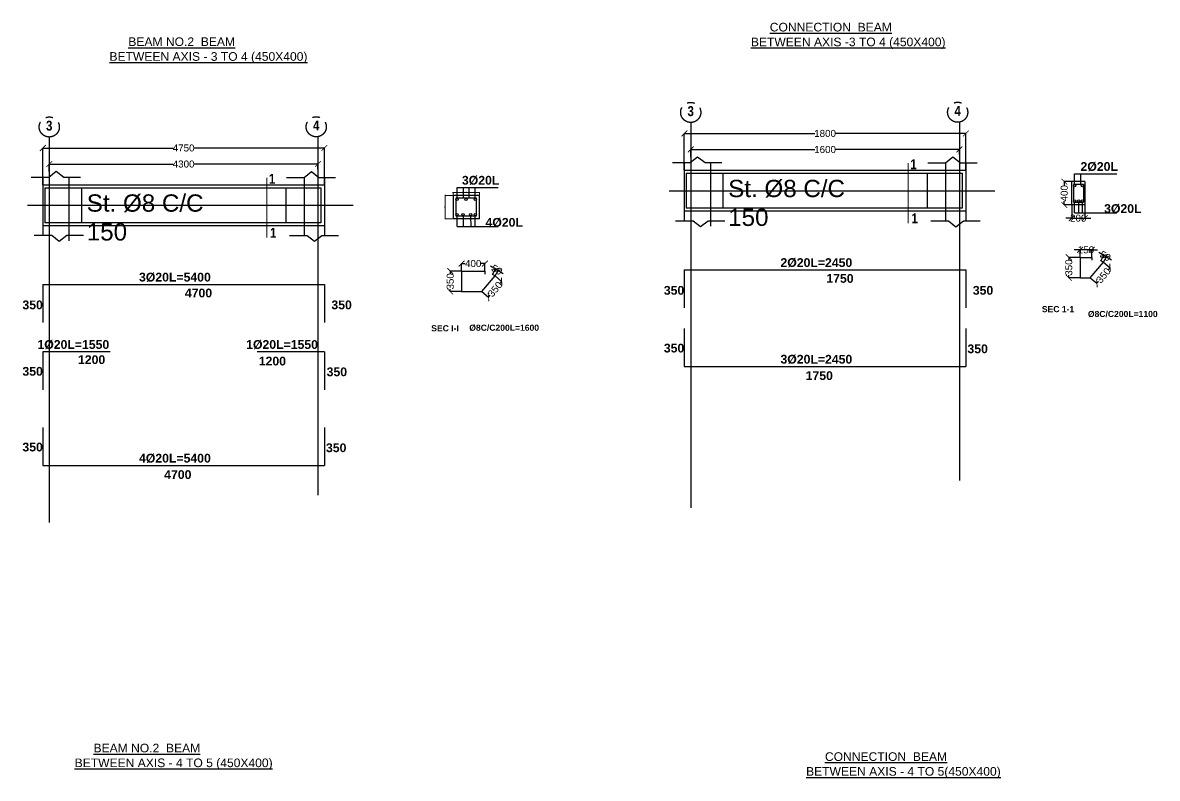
# Model space of a CAD drawing. Header units: inches. Extents: x -291016 to -124071, y 25078 to 137196.
# Drawn here: x -168830 to -149405, y 93998 to 106935 of the extents above; entities that cross this region are included whole.
import ezdxf

# ---------------------------------------------------------------- set-up
doc = ezdxf.new("R2010")
doc.units = ezdxf.units.IN
doc.header["$MEASUREMENT"] = 0
doc.linetypes.add('CENTER', pattern=[2, 1.25, -0.25, 0.25, -0.25])
doc.linetypes.add('CENTER2', pattern=[28.575, 19.05, -3.175, 3.175, -3.175])
doc.layers.add('AXIS', color=8, linetype='CENTER')
doc.layers.add('TEX', color=4, linetype='Continuous')
for name, color, linetype, lineweight in [('bar', 2, 'Continuous', 60), ('texts', 3, 'Continuous', 15), ('wal', 7, 'Continuous', 50)]:
    doc.layers.add(name, color=color, linetype=linetype, lineweight=lineweight)
doc.styles.add('50', font='arial.ttf', dxfattribs={"height": 150})
doc.styles.add('G', font='arial.ttf')
doc.styles.add('SIMPLEX', font='arial.ttf', dxfattribs={"height": 120})
doc.styles.add('Swiss Outline Bold Condensed', font='swisscbo.ttf')
doc.dimstyles.new('25SC', dxfattribs={"dimtxt": 20, "dimasz": 100, "dimexe": 0, "dimexo": 0, "dimgap": 0, "dimtad": 0, "dimdec": 0, "dimzin": 0, "dimdsep": 46, "dimtxsty": 'SIMPLEX', "dimblk": 'ARCHTICK', "dimcen": 0, "dimclrd": 1, "dimclre": 1, "dimclrt": 6, "dimadec": 0, "dimazin": 0, "dimtfac": 1, "dimtdec": 0, "dimtix": 1, "dimtmove": 2, "dimatfit": 3, "dimldrblk": 'ARCHTICK', "dimfxl": 50, "dimtolj": 1, "dimtzin": 0, "dimarcsym": 0})
doc.dimstyles.new('50PEA1', dxfattribs={"dimscale": 0, "dimtxt": 12.5, "dimasz": 5, "dimexe": 5, "dimexo": 10, "dimgap": 5, "dimtad": 1, "dimdec": 0, "dimdsep": 46, "dimtxsty": 'Standard', "dimblk1": 'ARCHTICK', "dimblk2": 'ARCHTICK', "dimsah": 1, "dimcen": 2.5, "dimdle": 10, "dimclrd": 8, "dimclre": 8, "dimclrt": 7, "dimadec": 0, "dimazin": 0, "dimtfac": 1, "dimtdec": 0, "dimtix": 1, "dimtmove": 2, "dimatfit": 3, "dimldrblk": 'ARCHTICK', "dimfxl": 1, "dimtolj": 1, "dimtzin": 0, "dimlwd": 13, "dimlwe": 13, "dimarcsym": 0})

# ---------------------------------------------------------------- blocks, each defined once
blk = doc.blocks.new('_ArchTick')
at = {"color": 0, "const_width": 0.15}
blk.add_lwpolyline([(-0.5, -0.5), (0.5, 0.5)], dxfattribs=at)
blk = doc.blocks.new('*D91')
at = {"color": 1, "lineweight": -2, "transparency": 16777216}
for p, q in [((-168375, 104386), (-168375, 104515)), ((-168375, 104515), (-166256, 104515)), ((-163775, 104515), (-165893, 104515)), ((-163775, 104430), (-163775, 104515))]:
    blk.add_line(p, q, dxfattribs=at)
at = {"layer": 'Defpoints', "color": 0, "transparency": 16777216}
for p in [(-163775, 104515), (-168375, 104386), (-163775, 104430)]:
    blk.add_point(p, dxfattribs=at)
at = {"color": 1, "lineweight": -2, "transparency": 16777216, "xscale": 100, "yscale": 100, "zscale": 100, "rotation": 180}
blk.add_blockref('_ArchTick', (-168375, 104515), dxfattribs=at)
at = {"color": 1, "lineweight": -2, "transparency": 16777216, "xscale": 100, "yscale": 100, "zscale": 100}
blk.add_blockref('_ArchTick', (-163775, 104515), dxfattribs=at)
at = {"color": 6, "transparency": 16777216, "insert": (-166075, 104515), "char_height": 120, "attachment_point": 5, "style": 'SIMPLEX'}
blk.add_mtext('\\A1;4300', dxfattribs=at)
blk = doc.blocks.new('*D92')
at = {"color": 1, "lineweight": -2, "transparency": 16777216}
for p, q in [((-168485, 104160), (-168485, 104790)), ((-168485, 104790), (-166256, 104790)), ((-163665, 104790), (-165894, 104790)), ((-163665, 104160), (-163665, 104790))]:
    blk.add_line(p, q, dxfattribs=at)
at = {"layer": 'Defpoints', "color": 0, "transparency": 16777216}
for p in [(-163665, 104790), (-168485, 104160), (-163665, 104160)]:
    blk.add_point(p, dxfattribs=at)
at = {"color": 1, "lineweight": -2, "transparency": 16777216, "xscale": 100, "yscale": 100, "zscale": 100, "rotation": 180}
blk.add_blockref('_ArchTick', (-168485, 104790), dxfattribs=at)
at = {"color": 1, "lineweight": -2, "transparency": 16777216, "xscale": 100, "yscale": 100, "zscale": 100}
blk.add_blockref('_ArchTick', (-163665, 104790), dxfattribs=at)
at = {"color": 6, "transparency": 16777216, "insert": (-166075, 104790), "char_height": 120, "attachment_point": 5, "style": 'SIMPLEX'}
blk.add_mtext('\\A1;4750', dxfattribs=at)
blk = doc.blocks.new('*D197')
at = {"color": 8, "lineweight": 13, "transparency": 16777216}
for p, q in [((-161472, 103979), (-161602, 103979)), ((-161597, 103989), (-161597, 103569)), ((-161472, 103579), (-161602, 103579))]:
    blk.add_line(p, q, dxfattribs=at)
at = {"layer": 'Defpoints', "color": 0, "transparency": 16777216}
for p in [(-161462, 103979), (-161597, 103579), (-161462, 103579)]:
    blk.add_point(p, dxfattribs=at)
at = {"color": 8, "lineweight": 13, "transparency": 16777216, "xscale": 5, "yscale": 5, "zscale": 5}
for p, rotation in [((-161597, 103979), 90), ((-161597, 103579), 270)]:
    blk.add_blockref('_ArchTick', p, dxfattribs=dict(at, rotation=rotation))
at = {"color": 7, "transparency": 16777216, "insert": (-161608, 103779), "char_height": 12.5, "attachment_point": 5, "rotation": 90}
blk.add_mtext('\\A1;400', dxfattribs=at)
blk = doc.blocks.new('*D198')
at = {"color": 8, "lineweight": 13, "transparency": 16777216}
for p, q in [((-161472, 104028), (-161002, 104028)), ((-161462, 103989), (-161462, 104033)), ((-161012, 103989), (-161012, 104033))]:
    blk.add_line(p, q, dxfattribs=at)
at = {"layer": 'Defpoints', "color": 0, "transparency": 16777216}
for p in [(-161462, 103979), (-161012, 104028), (-161012, 103979)]:
    blk.add_point(p, dxfattribs=at)
at = {"color": 8, "lineweight": 13, "transparency": 16777216, "xscale": 5, "yscale": 5, "zscale": 5, "rotation": 180}
blk.add_blockref('_ArchTick', (-161462, 104028), dxfattribs=at)
at = {"color": 8, "lineweight": 13, "transparency": 16777216, "xscale": 5, "yscale": 5, "zscale": 5}
blk.add_blockref('_ArchTick', (-161012, 104028), dxfattribs=at)
at = {"color": 7, "transparency": 16777216, "insert": (-161237, 104039), "char_height": 12.5, "attachment_point": 5}
blk.add_mtext('\\A1;450', dxfattribs=at)
blk = doc.blocks.new('*D199')
at = {"color": 1, "lineweight": -2, "transparency": 16777216}
for p, q in [((-160743, 102600), (-160630, 102505)), ((-160630, 102505), (-160657, 102473)), ((-160967, 102332), (-160855, 102238)), ((-160855, 102238), (-160827, 102270))]:
    blk.add_line(p, q, dxfattribs=at)
at = {"layer": 'Defpoints', "color": 0, "transparency": 16777216}
for p in [(-160743, 102600), (-160630, 102505), (-160967, 102332)]:
    blk.add_point(p, dxfattribs=at)
at = {"color": 1, "lineweight": -2, "transparency": 16777216, "xscale": 100, "yscale": 100, "zscale": 100}
for p, rotation in [((-160630, 102505), 49.99567424151289), ((-160855, 102238), 229.9956742415129)]:
    blk.add_blockref('_ArchTick', p, dxfattribs=dict(at, rotation=rotation))
at = {"color": 6, "transparency": 16777216, "insert": (-160742, 102372), "char_height": 120, "attachment_point": 5, "rotation": 49.9957, "style": 'SIMPLEX'}
blk.add_mtext('\\A1;350', dxfattribs=at)
blk = doc.blocks.new('*D200')
at = {"color": 1, "lineweight": -2, "transparency": 16777216}
for p, q in [((-160733, 102717), (-160820, 102767)), ((-160786, 102625), (-160733, 102717)), ((-160743, 102600), (-160690, 102692)), ((-160690, 102692), (-160733, 102717)), ((-160690, 102692), (-160603, 102642))]:
    blk.add_line(p, q, dxfattribs=at)
at = {"layer": 'Defpoints', "color": 0, "transparency": 16777216}
for p in [(-160786, 102625), (-160743, 102600), (-160733, 102717)]:
    blk.add_point(p, dxfattribs=at)
at = {"color": 1, "lineweight": -2, "transparency": 16777216, "xscale": 100, "yscale": 100, "zscale": 100}
for p, rotation in [((-160733, 102717), 329.9862666535626), ((-160690, 102692), 149.9862666535626)]:
    blk.add_blockref('_ArchTick', p, dxfattribs=dict(at, rotation=rotation))
at = {"color": 6, "transparency": 16777216, "insert": (-160712, 102704), "char_height": 120, "attachment_point": 5, "rotation": 329.9863, "style": 'SIMPLEX'}
blk.add_mtext('\\A1;50', dxfattribs=at)
blk = doc.blocks.new('*D201')
at = {"color": 1, "lineweight": -2, "transparency": 16777216}
for p, q in [((-161317, 102682), (-161317, 102811)), ((-161317, 102811), (-161252, 102811)), ((-160917, 102811), (-160983, 102811)), ((-160917, 102682), (-160917, 102811))]:
    blk.add_line(p, q, dxfattribs=at)
at = {"layer": 'Defpoints', "color": 0, "transparency": 16777216}
for p in [(-161317, 102811), (-161317, 102682), (-160917, 102682)]:
    blk.add_point(p, dxfattribs=at)
at = {"color": 1, "lineweight": -2, "transparency": 16777216, "xscale": 100, "yscale": 100, "zscale": 100, "rotation": 180}
blk.add_blockref('_ArchTick', (-161317, 102811), dxfattribs=at)
at = {"color": 1, "lineweight": -2, "transparency": 16777216, "xscale": 100, "yscale": 100, "zscale": 100}
blk.add_blockref('_ArchTick', (-160917, 102811), dxfattribs=at)
at = {"color": 6, "transparency": 16777216, "insert": (-161117, 102811), "char_height": 120, "attachment_point": 5, "style": 'SIMPLEX'}
blk.add_mtext('\\A1;400', dxfattribs=at)
blk = doc.blocks.new('*D93')
at = {"color": 1, "lineweight": -2, "transparency": 16777216}
for p, q in [((-161317, 102682), (-161510, 102682)), ((-161510, 102682), (-161510, 102640)), ((-161510, 102332), (-161510, 102375)), ((-161317, 102332), (-161510, 102332))]:
    blk.add_line(p, q, dxfattribs=at)
at = {"layer": 'Defpoints', "color": 0, "transparency": 16777216}
for p in [(-161317, 102682), (-161510, 102332), (-161317, 102332)]:
    blk.add_point(p, dxfattribs=at)
at = {"color": 1, "lineweight": -2, "transparency": 16777216, "xscale": 100, "yscale": 100, "zscale": 100}
for p, rotation in [((-161510, 102682), 90), ((-161510, 102332), 270)]:
    blk.add_blockref('_ArchTick', p, dxfattribs=dict(at, rotation=rotation))
at = {"color": 6, "transparency": 16777216, "insert": (-161510, 102507), "char_height": 120, "attachment_point": 5, "rotation": 90, "style": 'SIMPLEX'}
blk.add_mtext('\\A1;350', dxfattribs=at)
blk = doc.blocks.new('*D104')
at = {"color": 1, "lineweight": -2, "transparency": 16777216}
for p, q in [((-157393, 104635), (-157393, 104764)), ((-157393, 104764), (-155267, 104764)), ((-152793, 104764), (-154920, 104764)), ((-152793, 104679), (-152793, 104764))]:
    blk.add_line(p, q, dxfattribs=at)
at = {"layer": 'Defpoints', "color": 0, "transparency": 16777216}
for p in [(-152793, 104764), (-157393, 104635), (-152793, 104679)]:
    blk.add_point(p, dxfattribs=at)
at = {"color": 1, "lineweight": -2, "transparency": 16777216, "xscale": 100, "yscale": 100, "zscale": 100, "rotation": 180}
blk.add_blockref('_ArchTick', (-157393, 104764), dxfattribs=at)
at = {"color": 1, "lineweight": -2, "transparency": 16777216, "xscale": 100, "yscale": 100, "zscale": 100}
blk.add_blockref('_ArchTick', (-152793, 104764), dxfattribs=at)
at = {"color": 6, "transparency": 16777216, "insert": (-155093, 104764), "char_height": 120, "attachment_point": 5, "style": 'SIMPLEX'}
blk.add_mtext('\\A1;1600', dxfattribs=at)
blk = doc.blocks.new('*D105')
at = {"color": 1, "lineweight": -2, "transparency": 16777216}
for p, q in [((-157503, 104409), (-157503, 105039)), ((-157503, 105039), (-155267, 105039)), ((-152683, 105039), (-154920, 105039)), ((-152683, 104409), (-152683, 105039))]:
    blk.add_line(p, q, dxfattribs=at)
at = {"layer": 'Defpoints', "color": 0, "transparency": 16777216}
for p in [(-152683, 105039), (-157503, 104409), (-152683, 104409)]:
    blk.add_point(p, dxfattribs=at)
at = {"color": 1, "lineweight": -2, "transparency": 16777216, "xscale": 100, "yscale": 100, "zscale": 100, "rotation": 180}
blk.add_blockref('_ArchTick', (-157503, 105039), dxfattribs=at)
at = {"color": 1, "lineweight": -2, "transparency": 16777216, "xscale": 100, "yscale": 100, "zscale": 100}
blk.add_blockref('_ArchTick', (-152683, 105039), dxfattribs=at)
at = {"color": 6, "transparency": 16777216, "insert": (-155093, 105039), "char_height": 120, "attachment_point": 5, "style": 'SIMPLEX'}
blk.add_mtext('\\A1;1800', dxfattribs=at)
blk = doc.blocks.new('*D228')
at = {"color": 1, "lineweight": -2, "transparency": 16777216}
for p, q in [((-150327, 102836), (-150214, 102741)), ((-150552, 102568), (-150439, 102473)), ((-150214, 102741), (-150242, 102708)), ((-150439, 102473), (-150412, 102506))]:
    blk.add_line(p, q, dxfattribs=at)
at = {"layer": 'Defpoints', "color": 0, "transparency": 16777216}
for p in [(-150327, 102836), (-150552, 102568), (-150214, 102741)]:
    blk.add_point(p, dxfattribs=at)
at = {"color": 1, "lineweight": -2, "transparency": 16777216, "xscale": 100, "yscale": 100, "zscale": 100}
for p, rotation in [((-150214, 102741), 49.99567424151289), ((-150439, 102473), 229.9956742415129)]:
    blk.add_blockref('_ArchTick', p, dxfattribs=dict(at, rotation=rotation))
at = {"color": 6, "transparency": 16777216, "insert": (-150327, 102607), "char_height": 120, "attachment_point": 5, "rotation": 49.9957, "style": 'SIMPLEX'}
blk.add_mtext('\\A1;350', dxfattribs=at)
blk = doc.blocks.new('*D229')
at = {"color": 1, "lineweight": -2, "transparency": 16777216}
for p, q in [((-150318, 102952), (-150404, 103002)), ((-150371, 102861), (-150318, 102952)), ((-150274, 102927), (-150318, 102952)), ((-150327, 102836), (-150274, 102927)), ((-150274, 102927), (-150188, 102877))]:
    blk.add_line(p, q, dxfattribs=at)
at = {"layer": 'Defpoints', "color": 0, "transparency": 16777216}
for p in [(-150318, 102952), (-150371, 102861), (-150327, 102836)]:
    blk.add_point(p, dxfattribs=at)
at = {"color": 1, "lineweight": -2, "transparency": 16777216, "xscale": 100, "yscale": 100, "zscale": 100}
for p, rotation in [((-150318, 102952), 329.9862666535626), ((-150274, 102927), 149.9862666535626)]:
    blk.add_blockref('_ArchTick', p, dxfattribs=dict(at, rotation=rotation))
at = {"color": 6, "transparency": 16777216, "insert": (-150296, 102940), "char_height": 120, "attachment_point": 5, "rotation": 329.9863, "style": 'SIMPLEX'}
blk.add_mtext('\\A1;50', dxfattribs=at)
blk = doc.blocks.new('*D230')
at = {"color": 1, "lineweight": -2, "transparency": 16777216}
for p, q in [((-150727, 103047), (-150827, 103047)), ((-150727, 102918), (-150727, 103047)), ((-150527, 103047), (-150727, 103047)), ((-150527, 102918), (-150527, 103047)), ((-150527, 103047), (-150427, 103047))]:
    blk.add_line(p, q, dxfattribs=at)
at = {"layer": 'Defpoints', "color": 0, "transparency": 16777216}
for p in [(-150727, 103047), (-150727, 102918), (-150527, 102918)]:
    blk.add_point(p, dxfattribs=at)
at = {"color": 1, "lineweight": -2, "transparency": 16777216, "xscale": 100, "yscale": 100, "zscale": 100}
blk.add_blockref('_ArchTick', (-150727, 103047), dxfattribs=at)
at = {"color": 1, "lineweight": -2, "transparency": 16777216, "xscale": 100, "yscale": 100, "zscale": 100, "rotation": 180}
blk.add_blockref('_ArchTick', (-150527, 103047), dxfattribs=at)
at = {"color": 6, "transparency": 16777216, "insert": (-150627, 103047), "char_height": 120, "attachment_point": 5, "style": 'SIMPLEX'}
blk.add_mtext('\\A1;150', dxfattribs=at)
blk = doc.blocks.new('*D227')
at = {"color": 1, "lineweight": -2, "transparency": 16777216}
for p, q in [((-150727, 102918), (-150920, 102918)), ((-150920, 102918), (-150920, 102875)), ((-150920, 102568), (-150920, 102611)), ((-150727, 102568), (-150920, 102568))]:
    blk.add_line(p, q, dxfattribs=at)
at = {"layer": 'Defpoints', "color": 0, "transparency": 16777216}
for p in [(-150727, 102918), (-150920, 102568), (-150727, 102568)]:
    blk.add_point(p, dxfattribs=at)
at = {"color": 1, "lineweight": -2, "transparency": 16777216, "xscale": 100, "yscale": 100, "zscale": 100}
for p, rotation in [((-150920, 102918), 90), ((-150920, 102568), 270)]:
    blk.add_blockref('_ArchTick', p, dxfattribs=dict(at, rotation=rotation))
at = {"color": 6, "transparency": 16777216, "insert": (-150920, 102743), "char_height": 120, "attachment_point": 5, "rotation": 90, "style": 'SIMPLEX'}
blk.add_mtext('\\A1;350', dxfattribs=at)
blk = doc.blocks.new('*D231')
at = {"color": 1, "lineweight": -2, "transparency": 16777216}
for p, q in [((-150871, 104215), (-150998, 104215)), ((-150998, 104215), (-150998, 104149)), ((-150998, 103815), (-150998, 103880)), ((-150871, 103815), (-150998, 103815))]:
    blk.add_line(p, q, dxfattribs=at)
at = {"layer": 'Defpoints', "color": 0, "transparency": 16777216}
for p in [(-150871, 104215), (-150998, 103815), (-150871, 103815)]:
    blk.add_point(p, dxfattribs=at)
at = {"color": 1, "lineweight": -2, "transparency": 16777216, "xscale": 100, "yscale": 100, "zscale": 100}
for p, rotation in [((-150998, 104215), 90), ((-150998, 103815), 270)]:
    blk.add_blockref('_ArchTick', p, dxfattribs=dict(at, rotation=rotation))
at = {"color": 6, "transparency": 16777216, "insert": (-150998, 104015), "char_height": 120, "attachment_point": 5, "rotation": 90, "style": 'SIMPLEX'}
blk.add_mtext('\\A1;400', dxfattribs=at)
blk = doc.blocks.new('*D232')
at = {"color": 1, "lineweight": -2, "transparency": 16777216}
for p, q in [((-150871, 103815), (-150871, 103589)), ((-150646, 103815), (-150646, 103589)), ((-150871, 103589), (-150971, 103589)), ((-150871, 103589), (-150646, 103589)), ((-150646, 103589), (-150546, 103589))]:
    blk.add_line(p, q, dxfattribs=at)
at = {"layer": 'Defpoints', "color": 0, "transparency": 16777216}
for p in [(-150871, 103815), (-150646, 103815), (-150646, 103589)]:
    blk.add_point(p, dxfattribs=at)
at = {"color": 1, "lineweight": -2, "transparency": 16777216, "xscale": 100, "yscale": 100, "zscale": 100}
blk.add_blockref('_ArchTick', (-150871, 103589), dxfattribs=at)
at = {"color": 1, "lineweight": -2, "transparency": 16777216, "xscale": 100, "yscale": 100, "zscale": 100, "rotation": 180}
blk.add_blockref('_ArchTick', (-150646, 103589), dxfattribs=at)
at = {"color": 6, "transparency": 16777216, "insert": (-150759, 103589), "char_height": 120, "attachment_point": 5, "style": 'SIMPLEX'}
blk.add_mtext('\\A1;200', dxfattribs=at)

msp = doc.modelspace()

# ---------------------------------------------------------------- linework, layer by layer
at = {"color": 3}
for p, q in [((-157703.6411, 104539.1967), (-157401.1411, 104539.1967)), ((-157503.3927, 104539.2145), (-157503.3927, 103545.6853)), ((-157401.1411, 104539.1967), (-157276.1094, 104640.1968)), ((-157276.1094, 104640.1968), (-157145.6411, 104539.1967)), ((-157145.6411, 104539.1967), (-156860.6411, 104539.1967)), ((-157051.1259, 103449.1674), (-157051.1259, 104539.1967)), ((-153333.8927, 104535.8861), (-153031.3927, 104535.8861)), ((-153031.3927, 104535.8861), (-152906.3609, 104636.8863)), ((-153031.2134, 104535.8861), (-153031.2134, 103537.0982)), ((-152906.3609, 104636.8863), (-152775.8927, 104535.8861)), ((-152775.8927, 104535.8861), (-152490.8927, 104535.8861)), ((-152683.3927, 104535.8861), (-152683.3927, 103537.0982)), ((-168382.6411, 104290.0179), (-168257.6094, 104391.0181)), ((-168257.6094, 104391.0181), (-168127.1411, 104290.0179)), ((-164012.8927, 104286.7074), (-163887.8609, 104387.7075)), ((-163887.8609, 104387.7075), (-163757.3927, 104286.7074)), ((-157503.3927, 104408.9794), (-152683.3927, 104409.0237)), ((-168685.1411, 104290.0179), (-168382.6411, 104290.0179)), ((-168484.8927, 104290.0358), (-168484.8927, 103296.5065)), ((-168484.8927, 104159.8006), (-163664.8927, 104159.845)), ((-168127.1411, 104290.0179), (-167842.1411, 104290.0179)), ((-168032.6259, 103199.9886), (-168032.6259, 104290.0179)), ((-164315.3927, 104286.7074), (-164012.8927, 104286.7074)), ((-164012.7134, 104286.7074), (-164012.7134, 103287.9194)), ((-163757.3927, 104286.7074), (-163472.3927, 104286.7074)), ((-163664.8927, 104286.7074), (-163664.8927, 103287.9194)), ((-150871.3927, 104214.5356), (-150871.3927, 103814.5356)), ((-150646.3927, 104214.5356), (-150871.3927, 104214.5356)), ((-150646.3927, 104214.5356), (-150871.3927, 104214.5356)), ((-150646.3927, 104214.5356), (-150646.3927, 103814.5356)), ((-161461.9945, 103978.9561), (-161461.9945, 103578.9561)), ((-161011.9945, 103978.9561), (-161461.9945, 103978.9561)), ((-161011.9945, 103978.9561), (-161461.9945, 103978.9561)), ((-161011.9945, 103578.9561), (-161011.9945, 103978.9561)), ((-157763.8927, 104059.0356), (-152188.8927, 104059.0356)), ((-168745.3927, 103809.8568), (-163170.3927, 103809.8568)), ((-150646.3927, 103814.5356), (-150871.3927, 103814.5356)), ((-161011.9945, 103578.9561), (-161461.9945, 103578.9561)), ((-157652.3759, 103545.6674), (-157349.8759, 103545.6674)), ((-152683.3927, 103709.0356), (-157503.3927, 103709.0356)), ((-157349.8759, 103545.6674), (-157224.8441, 103444.6673)), ((-157224.8441, 103444.6673), (-157094.3759, 103545.6674)), ((-157094.3759, 103545.6674), (-156809.3759, 103545.6674)), ((-153282.6274, 103542.3569), (-152980.1274, 103542.3569)), ((-152980.1274, 103542.3569), (-152855.0957, 103441.3567)), ((-152855.0957, 103441.3567), (-152724.6274, 103542.3569)), ((-152724.6274, 103542.3569), (-152439.6274, 103542.3569)), ((-163664.8927, 103459.8568), (-168484.8927, 103459.8568)), ((-168633.8759, 103296.4887), (-168331.3759, 103296.4887)), ((-168331.3759, 103296.4887), (-168206.3441, 103195.4885)), ((-168206.3441, 103195.4885), (-168075.8759, 103296.4887)), ((-168075.8759, 103296.4887), (-167790.8759, 103296.4887)), ((-164264.1274, 103293.1781), (-163961.6274, 103293.1781)), ((-163961.6274, 103293.1781), (-163836.5957, 103192.178)), ((-163836.5957, 103192.178), (-163706.1274, 103293.1781)), ((-163706.1274, 103293.1781), (-163421.1274, 103293.1781)), ((-150526.8927, 102918.0356), (-150526.8927, 102868.0356)), ((-150327.2146, 102835.7554), (-150370.5099, 102860.7658)), ((-160917.4945, 102682.4561), (-160917.4945, 102632.4561)), ((-160742.8165, 102600.1759), (-160786.1117, 102625.1863)), ((-157503.467, 102703.035), (-152683.467, 102703.035)), ((-157503.467, 102703.035), (-157503.467, 102053.035)), ((-152683.467, 102703.0912), (-152683.467, 102053.0912)), ((-168484.967, 102453.8563), (-163664.967, 102453.8563)), ((-168484.967, 102453.8563), (-168484.967, 101803.8563)), ((-163664.967, 102453.9125), (-163664.967, 101803.9125)), ((-157503.4416, 101698.4792), (-157503.4416, 101048.4792)), ((-152683.4416, 101698.5354), (-152683.4416, 101048.5354)), ((-168485.0172, 101300.857), (-168485.0172, 100650.857)), ((-167335.0172, 101300.857), (-168485.0172, 101300.857)), ((-163665.0172, 101300.9132), (-164815.0172, 101300.9132)), ((-163665.0172, 101300.9132), (-163665.0172, 100650.9132)), ((-157503.4416, 101048.4792), (-152683.4416, 101048.5354)), ((-168485.0046, 100004.3577), (-168485.0046, 99354.3577)), ((-163665.0046, 100004.4139), (-163665.0046, 99354.4139)), ((-168485.0046, 99354.3577), (-163665.0046, 99354.4139))]:
    msp.add_line(p, q, dxfattribs=at)
at = {"color": 6}
for p, q in [((-157470.3774, 104359.0356), (-152746.8902, 104359.0356)), ((-157470.3774, 104359.0356), (-157470.3774, 103759.0356)), ((-156843.3927, 104359.0356), (-156843.3927, 103759.0356)), ((-153343.3927, 104359.0356), (-153343.3927, 103759.0356)), ((-152746.8902, 104359.0356), (-152746.8902, 103759.0356)), ((-150841.3927, 104164.5356), (-150841.3927, 103864.5356)), ((-150666.3927, 104164.5356), (-150841.3927, 104164.5356)), ((-150666.3927, 104164.5356), (-150666.3927, 103864.5356)), ((-168451.8774, 104109.8568), (-163728.3902, 104109.8568)), ((-168451.8774, 104109.8568), (-168451.8774, 103509.8568)), ((-167824.8927, 104109.8568), (-167824.8927, 103509.8568)), ((-164324.8927, 104109.8568), (-164324.8927, 103509.8568)), ((-163728.3902, 104109.8568), (-163728.3902, 103509.8568)), ((-161411.9945, 103928.9561), (-161411.9945, 103628.9561)), ((-161061.9945, 103928.9561), (-161411.9945, 103928.9561)), ((-161061.9945, 103628.9561), (-161061.9945, 103928.9561)), ((-152746.8902, 103759.0356), (-157470.3774, 103759.0356)), ((-150841.3927, 103864.5356), (-150666.3927, 103864.5356)), ((-161411.9945, 103628.9561), (-161061.9945, 103628.9561)), ((-163728.3902, 103509.8568), (-168451.8774, 103509.8568)), ((-150726.8927, 102918.0356), (-150726.8927, 102568.0356)), ((-150726.8927, 102918.0356), (-150526.8927, 102918.0356)), ((-150551.8927, 102568.0356), (-150327.2146, 102835.7554)), ((-161317.4945, 102682.4561), (-161317.4945, 102332.4561)), ((-161317.4945, 102682.4561), (-160917.4945, 102682.4561)), ((-160967.4945, 102332.4561), (-160742.8165, 102600.1759)), ((-150726.8927, 102568.0356), (-150551.8927, 102568.0356)), ((-161317.4945, 102332.4561), (-160967.4945, 102332.4561))]:
    msp.add_line(p, q, dxfattribs=at)
at = {"color": 0}
for p, q in [((-150821.3927, 104164.5356), (-150821.3927, 104348.5356)), ((-150821.3927, 104348.5356), (-150099.3927, 104348.5356)), ((-150712.3927, 104164.5356), (-150712.3927, 104348.5356)), ((-161391.9945, 103928.9561), (-161391.9945, 104112.9561)), ((-161391.9945, 104112.9561), (-160689.9945, 104112.9561)), ((-161282.9945, 103928.9561), (-161282.9945, 104112.9561)), ((-161185.9945, 103928.9561), (-161185.9945, 104112.9561)), ((-161081.9945, 103928.9561), (-161081.9945, 104112.9561)), ((-150821.3927, 103680.5356), (-150821.3927, 103864.5356)), ((-150749.3927, 103680.5356), (-150749.3927, 103864.5356)), ((-150686.3927, 103680.5356), (-150686.3927, 103864.5356)), ((-161391.9945, 103444.9561), (-161391.9945, 103628.9561)), ((-161282.9945, 103444.9561), (-161282.9945, 103628.9561)), ((-161151.4945, 103444.9561), (-161158.4945, 103628.9561)), ((-161081.9945, 103444.9561), (-161081.9945, 103628.9561)), ((-150821.3927, 103680.5356), (-150099.3927, 103680.5356)), ((-161391.9945, 103444.9561), (-160689.9945, 103444.9561))]:
    msp.add_line(p, q, dxfattribs=at)
at = {"color": 6}
for centre in [(-150821.3927, 104144.5356), (-150686.3927, 104144.5356), (-161391.9945, 103908.9561), (-161240.4, 103908.9561), (-161081.9945, 103908.9561), (-150821.3927, 103884.5356), (-150749.3927, 103884.5356), (-150686.3927, 103884.5356), (-161391.9945, 103648.9561), (-161289.4945, 103648.9561), (-161158.4945, 103648.9561), (-161081.9945, 103648.9561)]:
    msp.add_circle(centre, 20, dxfattribs=at)
at = {"layer": 'AXIS', "linetype": 'CENTER2', "ltscale": 1000}
for p, q in [((-157393.357, 105227.3217), (-157393.6445, 98629.7687)), ((-152793.357, 105227.4339), (-152793.6242, 99096.2719)), ((-168374.857, 104978.143), (-168375.1445, 98380.5899)), ((-163774.857, 104978.2552), (-163775.1242, 98847.0931))]:
    msp.add_line(p, q, dxfattribs=at)
at = {"layer": 'AXIS', "ltscale": 500}
for centre in [(-157393.357, 105399.1788), (-152822.9016, 105402.4103), (-168374.857, 105150), (-163804.4016, 105153.2315)]:
    msp.add_circle(centre, 171.857, dxfattribs=at)
at = {"layer": 'bar', "ltscale": 150, "const_width": 20}
for points in [[(-153669.8927, 103501.5356), (-153669.8927, 104531.8029)], [(-164651.3927, 103252.3568), (-164651.3927, 104282.6242)]]:
    msp.add_lwpolyline(points, dxfattribs=at)

# ---------------------------------------------------------------- texts
at = {"layer": 'TEX'}
for s, height, style, p in [('%%UCONNECTION  BEAM', 148, 'G', (-156039.8927, 106785.2707)), ('%%UBEAM NO.2  BEAM', 148, 'G', (-167021.3927, 106536.092)), ('%%UBETWEEN AXIS -3 TO 4 (450X400)', 148, 'G', (-156362.8927, 106532.0356)), ('%%UBETWEEN AXIS - 3 TO 4 (450X400)', 148, 'G', (-167344.3927, 106282.8568)), ('3', 170, 'Swiss Outline Bold Condensed', (-157448.4079, 105336.4844)), ('4', 170, 'Swiss Outline Bold Condensed', (-152877.9525, 105339.7159)), ('3', 170, 'Swiss Outline Bold Condensed', (-168429.9079, 105087.3056)), ('4', 170, 'Swiss Outline Bold Condensed', (-163859.4525, 105090.5372)), ('1', 170, 'Swiss Outline Bold Condensed', (-153633.8523, 104425.8552)), ('1', 170, 'Swiss Outline Bold Condensed', (-164615.3523, 104176.6765)), ('1', 170, 'Swiss Outline Bold Condensed', (-153613.3927, 103501.5356)), ('1', 170, 'Swiss Outline Bold Condensed', (-164594.8927, 103252.3568)), ('%%UBEAM NO.2  BEAM', 148, 'G', (-167617.0357, 94442.735)), ('%%UCONNECTION  BEAM', 148, 'G', (-155094.9111, 94296.235)), ('%%UBETWEEN AXIS - 4 TO 5 (450X400)', 148, 'G', (-167940.0357, 94189.4998)), ('%%UBETWEEN AXIS - 4 TO 5(450X400)', 148, 'G', (-155417.9111, 94042.9998))]:
    msp.add_text(s, height=height, dxfattribs=dict(at, style=style)).set_placement(p)
at = {"layer": 'TEX', "char_height": 296, "attachment_point": 1, "style": 'G'}
for insert in [(-156751.3927, 104245.0356), (-167732.8927, 103995.8568)]:
    msp.add_mtext_dynamic_manual_height_columns('St. %%C8 C/C 150', width=2462.399683, gutter_width=1, heights=[0], dxfattribs=dict(at, insert=insert))
at = {"layer": 'texts', "lineweight": 50, "ltscale": 2, "char_height": 105, "attachment_point": 1}
for s, insert, width in [('{\\fArial|b1|i0|c0|p34;SEC 1-1}', (-151381.8927, 102084.0356), 703.982526), ('{\\fArial|b1|i0|c0|p34;%%C8C/C200L=1100}', (-150593.6606, 102001.0763), 364.62196), ('{\\fArial|b1|i0|c0|p34;SEC I-I}', (-161835.477, 101756.3082), 610.442651), ('{\\fArial|b1|i0|c0|p34;%%C8C/C200L=1600}', (-161184.2625, 101765.4968), 364.62196)]:
    msp.add_mtext(s, dxfattribs=dict(at, insert=insert, width=width))
at = {"layer": 'wal', "lineweight": 50, "char_height": 150, "attachment_point": 3, "rotation": 359.95372519, "style": '50'}
for s, insert in [('{\\fArial|b1|i0|c0|p34;2%%C20L}', (-150079.3927, 104548.1656)), ('{\\fArial|b1|i0|c0|p34;3%%C20L}', (-160669.9945, 104312.5861)), ('{\\fArial|b1|i0|c0|p34;3%%C20L}', (-149675.3927, 103827.6656)), ('{\\fArial|b1|i0|c0|p34;4%%C20L}', (-160265.9945, 103592.0861)), ('{\\fArial|b1|i0|c0|p34;2%%C20L=2450}', (-154627.7197, 102902.665)), ('{\\fArial|b1|i0|c0|p34;3%%C20L=5400}', (-165609.2197, 102653.4862)), ('{\\fArial|b1|i0|c0|p34;1750}', (-154605.2197, 102632.165)), ('{\\fArial|b1|i0|c0|p34;4700}', (-165586.7197, 102382.9862)), ('{\\fArial|b1|i0|c0|p34;350}', (-157503.4141, 102428.0356)), ('{\\fArial|b1|i0|c0|p34;350}', (-152213.8927, 102428.0918)), ('{\\fArial|b1|i0|c0|p34;350}', (-168484.9141, 102178.8568)), ('{\\fArial|b1|i0|c0|p34;350}', (-163195.3927, 102178.913)), ('{\\fArial|b1|i0|c0|p34;1%%C20L=1550}', (-167348.3927, 101500.487)), ('{\\fArial|b1|i0|c0|p34;1%%C20L=1550}', (-163775.0086, 101500.5242)), ('{\\fArial|b1|i0|c0|p34;350}', (-157503.3887, 101439.0385)), ('{\\fArial|b1|i0|c0|p34;350}', (-152306.2768, 101426.5938)), ('{\\fArial|b1|i0|c0|p34;1200}', (-167416.8927, 101241.092)), ('{\\fArial|b1|i0|c0|p34;1200}', (-164322.0834, 101216.6176)), ('{\\fArial|b1|i0|c0|p34;3%%C20L=2450}', (-154627.6567, 101248.1092)), ('{\\fArial|b1|i0|c0|p34;350}', (-168484.9643, 101041.4163)), ('{\\fArial|b1|i0|c0|p34;350}', (-163276.3397, 101032.4723)), ('{\\fArial|b1|i0|c0|p34;1750}', (-154959.2768, 100967.5376)), ('{\\fArial|b1|i0|c0|p34;350}', (-168484.9516, 99744.917)), ('{\\fArial|b1|i0|c0|p34;350}', (-163287.8397, 99732.4723)), ('{\\fArial|b1|i0|c0|p34;4%%C20L=5400}', (-165609.2197, 99553.9877)), ('{\\fArial|b1|i0|c0|p34;4700}', (-165940.8397, 99273.4161))]:
    msp.add_mtext(s, dxfattribs=dict(at, insert=insert))

# ---------------------------------------------------------------- dimensions: what is measured, and where the dimension line sits
at = {"color": 3}
for base, p1, p2, text, picture, middle in [((-152683.3927, 105038.7145), (-157503.3927, 104408.9794), (-152683.3927, 104408.9794), '1800', '*D105', (-155093.3927, 105038.7145)), ((-163664.8927, 104789.5358), (-168484.8927, 104159.8006), (-163664.8927, 104159.8006), '4750', '*D92', (-166074.8927, 104789.5358)), ((-152793.3809, 104763.7697), (-157393.3828, 104634.7161), (-152793.3809, 104679.2849), '1600', '*D104', (-155093.3819, 104763.7697)), ((-163774.8809, 104514.5909), (-168374.8828, 104385.5374), (-163774.8809, 104430.1061), '4300', '*D91', (-166074.8819, 104514.5909)), ((-150646.3927, 103589.0356), (-150871.3927, 103814.5356), (-150646.3927, 103814.5356), '200', '*D232', (-150758.8927, 103589.0356)), ((-150726.8927, 103047.0356), (-150526.8927, 102918.0356), (-150726.8927, 102918.0356), '150', '*D230', (-150626.8927, 103047.0356))]:
    dim = msp.add_linear_dim(base=base, p1=p1, p2=p2, text=text, dimstyle='25SC', dxfattribs=at)
    dim.commit()
    dim.dimension.update_dxf_attribs({"geometry": picture, "text_midpoint": middle})
for base, p1, p2, picture, middle in [((-150998.3927, 103814.5356), (-150871.3927, 104214.5356), (-150871.3927, 103814.5356), '*D231', (-150998.3927, 104014.5356)), ((-150919.8927, 102568.0356), (-150726.8927, 102918.0356), (-150726.8927, 102568.0356), '*D227', (-150919.8927, 102743.0356)), ((-161510.4945, 102332.4561), (-161317.4945, 102682.4561), (-161317.4945, 102332.4561), '*D93', (-161510.4945, 102507.4561))]:
    dim = msp.add_linear_dim(base=base, p1=p1, p2=p2, angle=90, dimstyle='25SC', dxfattribs=at)
    dim.commit()
    dim.dimension.update_dxf_attribs({"geometry": picture, "text_midpoint": middle})
dim = msp.add_linear_dim(base=(-161596.9945, 103578.9561), p1=(-161461.9945, 103978.9561), p2=(-161461.9945, 103578.9561), angle=90, dimstyle='50PEA1', override={"dimscale": 1}, dxfattribs=at)
dim.commit()
dim.dimension.update_dxf_attribs({"geometry": '*D197', "text_midpoint": (-161608.2445, 103778.9561)})
dim = msp.add_linear_dim(base=(-161011.9945, 104027.9561), p1=(-161461.9945, 103978.9561), p2=(-161011.9945, 103978.9561), dimstyle='50PEA1', override={"dimscale": 1}, dxfattribs=at)
dim.commit()
dim.dimension.update_dxf_attribs({"geometry": '*D198', "text_midpoint": (-161236.9945, 104039.2061)})
for p1, p2, distance, picture, middle in [((-150327.2146, 102835.7554), (-150370.5099, 102860.7658), -105.6175, '*D229', (-150296.0316, 102939.7154)), ((-160742.8165, 102600.1759), (-160786.1117, 102625.1863), -105.6175, '*D200', (-160711.6334, 102704.1359)), ((-150551.8927, 102568.0356), (-150327.2146, 102835.7554), -147.4037, '*D228', (-150326.643, 102607.1377)), ((-160967.4945, 102332.4561), (-160742.8165, 102600.1759), -147.4037, '*D199', (-160742.2448, 102371.5582))]:
    dim = msp.add_aligned_dim(p1=p1, p2=p2, distance=distance, dimstyle='25SC', dxfattribs=at)
    dim.commit()
    dim.dimension.update_dxf_attribs({"geometry": picture, "text_midpoint": middle})
dim = msp.add_linear_dim(base=(-161317.4945, 102811.4561), p1=(-160917.4945, 102682.4561), p2=(-161317.4945, 102682.4561), dimstyle='25SC', dxfattribs=at)
dim.commit()
dim.dimension.update_dxf_attribs({"geometry": '*D201', "text_midpoint": (-161117.4945, 102811.4561)})

doc.saveas('drawing.dxf')
